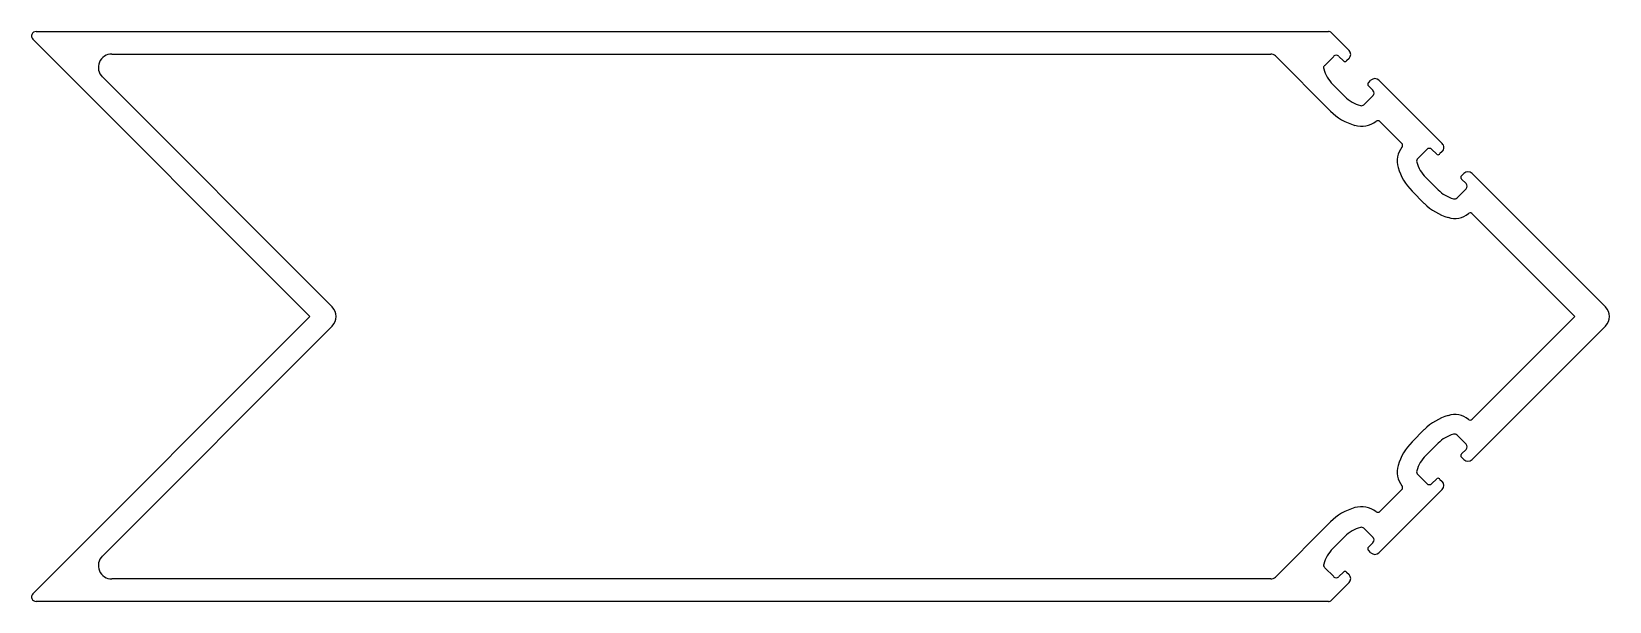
# Model space of a CAD drawing. Extents: x -89 to 87, y 13 to 76.
import ezdxf

# ---------------------------------------------------------------- set-up
doc = ezdxf.new("R2010")
doc.units = 0
doc.layers.get('0').update_dxf_attribs({"linetype": 'CONTINUOUS'})

msp = doc.modelspace()

# ---------------------------------------------------------------- linework, layer by layer
for p, q in [((-88.41, 76.31), (55.67, 76.31)), ((56.03, 76.16), (57.98, 74.21)), ((-57.87, 44.56), (-88.76, 75.46)), ((-79.96, 73.81), (49.24, 73.81)), ((49.77, 73.59), (55.91, 67.45)), ((56.27, 73.55), (55.26, 72.54)), ((57.35, 73.04), (56.84, 73.55)), ((57.98, 73.32), (57.71, 73.04)), ((-55.39, 45.62), (-81.02, 71.25)), ((56.16, 70.43), (57.52, 69.07)), ((60.14, 70.61), (60.41, 70.88)), ((61.31, 70.88), (68.35, 63.84)), ((59.64, 68.16), (60.65, 69.17)), ((60.65, 69.75), (60.14, 70.26)), ((61.41, 66.29), (63.85, 63.85)), ((66.64, 63.18), (65.63, 62.17)), ((67.73, 62.67), (67.22, 63.18)), ((68.35, 62.94), (68.08, 62.67)), ((66.54, 60.05), (67.9, 58.69)), ((70.52, 60.23), (70.79, 60.5)), ((71.03, 59.37), (70.52, 59.88)), ((71.69, 60.5), (86.57, 45.62)), ((65.01, 58.52), (66.37, 57.16)), ((70.02, 57.78), (71.03, 58.79)), ((71.66, 56.04), (83.14, 44.56)), ((-88.76, 13.66), (-57.87, 44.56)), ((83.14, 44.56), (71.7, 33.12)), ((-81.02, 17.87), (-55.39, 43.5)), ((86.57, 43.5), (71.69, 28.61)), ((66.37, 31.96), (65.01, 30.6)), ((67.9, 30.43), (66.54, 29.07)), ((71.03, 30.33), (70.02, 31.33)), ((70.52, 29.24), (71.03, 29.75)), ((70.79, 28.61), (70.52, 28.89)), ((65.63, 26.95), (66.64, 25.94)), ((67.22, 25.94), (67.73, 26.45)), ((68.08, 26.45), (68.35, 26.18)), ((68.35, 25.28), (61.31, 18.24)), ((63.85, 25.27), (61.41, 22.83)), ((55.91, 21.67), (49.77, 15.53)), ((57.52, 20.05), (56.16, 18.69)), ((60.65, 19.95), (59.64, 20.96)), ((60.14, 18.86), (60.65, 19.37)), ((60.41, 18.24), (60.14, 18.51)), ((55.26, 16.57), (56.27, 15.57)), ((56.84, 15.57), (57.35, 16.08)), ((57.71, 16.08), (57.98, 15.8)), ((49.24, 15.31), (-79.96, 15.31)), ((57.98, 14.91), (56.03, 12.96)), ((55.67, 12.81), (-88.41, 12.81))]:
    msp.add_line(p, q)
for centre, radius, start, end in [((-88.41, 75.81), 0.5, 90, 225.0007), ((55.67, 75.81), 0.5, 44.998, 90), ((57.53, 73.76), 0.635, 314.998, 44.998), ((-79.96, 72.31), 1.5, 90, 225.0007), ((49.24, 73.06), 0.75, 44.998, 90), ((55.54, 72.26), 0.406, 134.998, 195.8388), ((58.96, 73.23), 3.96, 195.8388, 224.9986), ((56.55, 73.27), 0.406, 44.998, 134.998), ((57.53, 73.22), 0.25, 224.998, 314.998), ((60.32, 70.43), 0.25, 134.998, 224.998), ((60.86, 70.43), 0.635, 45.0049, 134.998), ((60.32, 71.87), 3.96, 224.998, 254.1573), ((60.36, 69.46), 0.406, 314.998, 44.998), ((60.32, 71.87), 6.25, 224.998, 254.1573), ((59.35, 68.45), 0.406, 254.1573, 315.0001), ((59.35, 68.45), 2.69, 254.1573, 307.5449), ((61.19, 66.06), 0.318, 45.0388, 127.5449), ((65.92, 61.88), 2.57, 142.768, 195.8403), ((63.63, 63.62), 0.318, 322.768, 45.0388), ((67.91, 63.39), 0.635, 315, 45.0029), ((65.92, 61.88), 0.406, 135, 195.84), ((69.34, 62.85), 3.96, 195.84, 225), ((66.93, 62.89), 0.406, 45, 135), ((67.91, 62.84), 0.25, 225, 315), ((69.34, 62.85), 6.12, 195.8403, 225.0015), ((70.69, 60.06), 0.25, 135, 225), ((71.24, 60.06), 0.635, 45, 135), ((70.7, 61.49), 3.96, 225.0004, 254.1593), ((70.74, 59.08), 0.406, 315, 45), ((70.7, 61.49), 6.12, 225, 254.1593), ((69.73, 58.07), 0.406, 254.1613, 315.0016), ((69.79, 57.75), 2.27, 250.4173, 310.9663), ((71.48, 55.82), 0.289, 50.1169, 132.3463), ((-56.45, 44.56), 1.5, 314.9993, 45.0007), ((85.51, 44.56), 1.5, 315, 45), ((70.7, 27.63), 6.12, 105.8407, 135), ((69.79, 31.37), 2.27, 49.0337, 109.5827), ((71.48, 33.3), 0.289, 227.6537, 320.1223), ((69.34, 26.27), 6.12, 135.0015, 164.1597), ((70.7, 27.63), 3.96, 105.841, 135.0004), ((69.73, 31.05), 0.406, 45.0016, 105.841), ((70.74, 30.04), 0.406, 315, 45), ((69.34, 26.27), 3.96, 135, 164.16), ((70.69, 29.06), 0.25, 135, 225), ((71.24, 29.06), 0.635, 225, 315), ((65.92, 27.24), 2.57, 164.1597, 217.232), ((65.92, 27.24), 0.406, 164.16, 225), ((67.91, 26.28), 0.25, 45, 135), ((63.63, 25.49), 0.318, 315, 37.232), ((66.93, 26.23), 0.406, 225, 315), ((67.91, 25.73), 0.635, 315, 45), ((60.32, 17.25), 6.25, 105.8427, 135.002), ((59.35, 20.67), 2.69, 52.4551, 105.8427), ((61.19, 23.06), 0.318, 232.4551, 315), ((60.32, 17.25), 3.96, 105.8427, 135.002), ((59.35, 20.67), 0.406, 45.004, 105.8427), ((60.36, 19.66), 0.406, 315.002, 45.002), ((-79.96, 16.81), 1.5, 134.9993, 270), ((58.96, 15.89), 3.96, 135.0026, 164.1612), ((60.32, 18.69), 0.25, 135.002, 225.002), ((60.86, 18.69), 0.635, 225.002, 315.002), ((55.54, 16.86), 0.406, 164.1612, 225.002), ((57.53, 15.9), 0.25, 45.002, 135.002), ((49.24, 16.06), 0.75, 270, 315.002), ((56.55, 15.85), 0.406, 225.002, 315.002), ((57.53, 15.35), 0.635, 315.002, 45.002), ((-88.41, 13.31), 0.5, 134.9993, 270), ((55.67, 13.31), 0.5, 270, 315.002)]:
    msp.add_arc(centre, radius, start, end)

doc.saveas('drawing.dxf')
